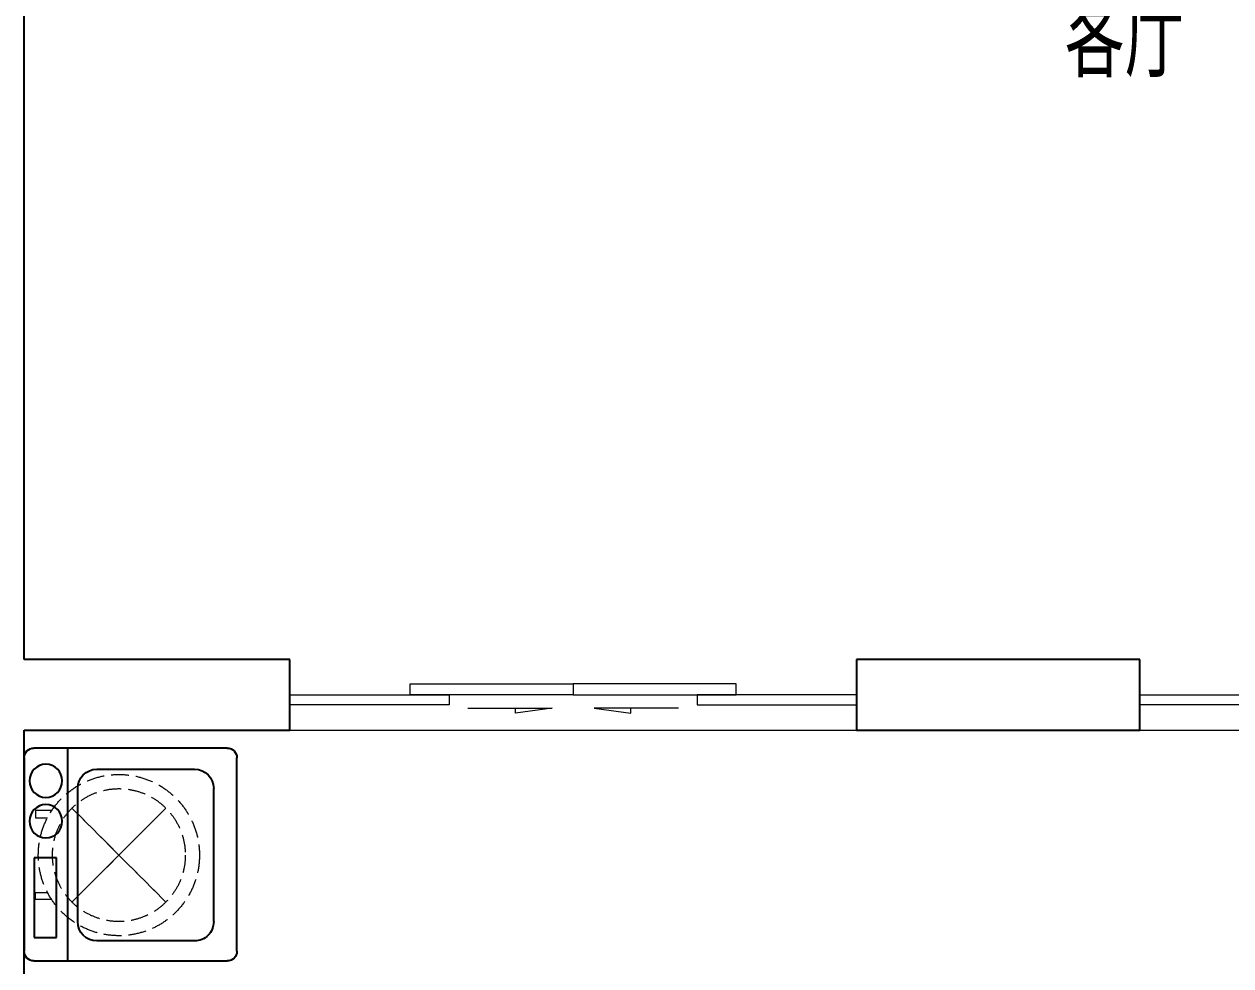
# Model space of a CAD drawing. Extents: x 3753737 to 4713801, y -857380 to 24339.
# Drawn here: x 4056713 to 4060120, y -711875 to -709217 of the extents above; entities that cross this region are included whole.
import ezdxf

# ---------------------------------------------------------------- set-up
doc = ezdxf.new("R2010")
doc.units = 0
doc.header["$LTSCALE"] = 1000
doc.header["$MEASUREMENT"] = 0
doc.linetypes.add('$1$DASH', pattern=[0.35, 0.25, -0.1])
doc.layers.get('0').update_dxf_attribs({"linetype": 'CONTINUOUS'})
for name, color, linetype in [('!!电气', 1, 'CONTINUOUS'), ('LVTRY', 252, 'CONTINUOUS'), ('WALL', 252, 'CONTINUOUS')]:
    doc.layers.add(name, color=color, linetype=linetype)
for name, color, linetype, lineweight in [('PUB_TEXT', 7, 'CONTINUOUS', 20), ('WINDOW', 146, 'CONTINUOUS', 20), ('平面-空调预留孔', 252, 'CONTINUOUS', 15), ('粉刷', 251, 'CONTINUOUS', 9)]:
    doc.layers.add(name, color=color, linetype=linetype, lineweight=lineweight)
doc.styles.get("Standard").update_dxf_attribs({"font": 'gbenor.shx', "bigfont": 'gbcbig.shx'})

# ---------------------------------------------------------------- blocks, each defined once
blk = doc.blocks.new('RECTANG')
for p, q in [((1, 1), (0, 1)), ((0, 1), (0, 0)), ((1, 0), (1, 1)), ((0, 0), (1, 0))]:
    blk.add_line(p, q)
blk = doc.blocks.new('洗衣机')
at = {"layer": 'LVTRY'}
for p, q in [((3791567.4, 243472.1), (3791021, 243472.1)), ((3791116.5, 243472.1), (3791116.5, 242871.5)), ((3790993.7, 243444.5), (3790993.7, 242899.1)), ((3791594.6, 242899.1), (3791594.6, 243444.5)), ((3791199, 243412.7), (3791474.9, 243412.7)), ((3791145.1, 242982.5), (3791145.1, 243358)), ((3791528.8, 243358), (3791528.8, 242982.5)), ((3791474.9, 242927.8), (3791199, 242927.8)), ((3791021, 242871.5), (3791567.4, 242871.5))]:
    blk.add_line(p, q, dxfattribs=at)
at = {"layer": 'LVTRY', "extrusion": (0, 0, -1)}
for centre, major_axis, start_param, end_param in [((3791021, 243444.5), (0, 27.6), -1.570796, 0), ((3791567.4, 243444.5), (0, 27.6), 0, 1.570796), ((3791055.1, 243379.8), (0, 46.9), 3.141593, 9.424778), ((3791199, 243358), (0, 54.7), 4.712389, 6.283185), ((3791474.9, 243358), (0, 54.7), 0, 1.570796), ((3791055.1, 243265.7), (0, 46.9), 3.141593, 9.424778), ((3791199, 242982.5), (0, 54.7), 3.141593, 4.712389), ((3791474.9, 242982.5), (0, 54.7), 1.570796, 3.141593), ((3791021, 242899.1), (0, 27.6), 3.141593, 4.712389), ((3791567.4, 242899.1), (0, 27.6), 1.570796, 3.141593)]:
    blk.add_ellipse(centre, major_axis=major_axis, ratio=0.986385, start_param=start_param, end_param=end_param, dxfattribs=at)
at = {"layer": 'LVTRY', "xscale": 63.25620569481588, "yscale": 224.5369532744355, "zscale": 64.12934308941763, "rotation": 180}
blk.add_blockref('RECTANG', (3791085.2, 243162.4), dxfattribs=at)
blk = doc.blocks.new('dnfhfn')
at = {"color": 252, "linetype": '$1$DASH', "ltscale": 0.2}
for p, q in [((101.9, 462.7, 0), (121.9, 462.7, 0)), ((101.9, 417.2, 0), (101.9, 462.7, 0)), ((121.9, 462.7, 0), (121.9, 429, 0)), ((353.1, 462.7, 0), (333.1, 462.7, 0)), ((333.1, 462.7, 0), (333.1, 429, 0)), ((353.1, 417.2, 0), (353.1, 462.7, 0))]:
    blk.add_line(p, q, dxfattribs=at)
at = {"color": 252, "linetype": '$1$DASH', "ltscale": 0.2, "elevation": 0}
for points in [[(94.9, 360.1), (94.9, 360.1), (360.1, 94.9), (360.1, 94.9)], [(360.1, 360.1), (94.9, 94.9), (94.9, 94.9), (360.1, 360.1)]]:
    blk.add_lwpolyline(points, close=True, dxfattribs=at)
at = {"color": 252, "linetype": '$1$DASH', "ltscale": 0.2}
for radius in [227.5, 187.5]:
    blk.add_circle((227.5, 227.5, 0), radius, dxfattribs=at)
blk = doc.blocks.new('$DorLib2D$00000138')
at = {"color": 0, "linetype": 'Continuous'}
for p, q in [((-0.2875, 0), (-0.2875, 0.1538)), ((-0.2875, 0.1538), (0, 0.1538)), ((0, 0.1538), (0, 0)), ((0.2875, 0.1538), (0, 0.1538)), ((0.2875, 0), (0.2875, 0.1538)), ((-0.5, -0.1399), (-0.5, 0)), ((-0.5, 0), (-0.2188, 0)), ((0, 0), (-0.2875, 0)), ((-0.2188, 0), (-0.2188, -0.1399)), ((0, 0), (0.2875, 0)), ((0.2188, 0), (0.2188, -0.1399)), ((0.5, 0), (0.2188, 0)), ((0.5, 0), (0.5, -0.1946)), ((0.5, -0.1399), (0.5, 0)), ((-0.2188, -0.1399), (-0.5, -0.1399)), ((0.2188, -0.1399), (0.5, -0.1399)), ((-0.1857, -0.186), (-0.037, -0.186)), ((-0.037, -0.186), (-0.1019, -0.2583)), ((-0.1019, -0.2583), (-0.1019, -0.186)), ((0.1857, -0.186), (0.037, -0.186)), ((0.037, -0.186), (0.1019, -0.2583)), ((0.1019, -0.2583), (0.1019, -0.186))]:
    blk.add_line(p, q, dxfattribs=at)
blk = doc.blocks.new('A$C5F341E43')
at = {"layer": 'WALL', "color": 252}
for p, q in [((15800, 1900), (15800, 4900)), ((16550.1, 1900), (15800, 1900)), ((16550.1, 1700), (16550.1, 1900)), ((18950, 1900), (18150.1, 1900)), ((18150.1, 1900), (18150.1, 1700)), ((18950, 1700), (18950, 1900)), ((15800, 1700), (16550.1, 1700)), ((15800, 700), (15800, 1700)), ((18150.1, 1700), (18950, 1700))]:
    blk.add_line(p, q, dxfattribs=at)
at = {"layer": 'WINDOW', "color": 252}
for p, q in [((16550.1, 1700), (18150.1, 1700)), ((18950, 1700), (21050, 1700))]:
    blk.add_line(p, q, dxfattribs=at)
at = {"layer": 'WINDOW', "color": 252, "yscale": 200, "rotation": 1.05571687412389e-09}
for p, xscale, zscale in [((17350.1, 1800), 1600, 1600), ((20000, 1800), 2100, 2100)]:
    blk.add_blockref('$DorLib2D$00000138', p, dxfattribs=dict(at, xscale=xscale, zscale=zscale))
at = {"layer": '平面-空调预留孔', "color": 252, "rotation": 89.99999999999304}
blk.add_blockref('dnfhfn', (16295.1, 1120.3, 0), dxfattribs=at)
at = {"layer": '粉刷', "color": 252}
blk.add_blockref('洗衣机', (-3775193.7, -241822.4), dxfattribs=at)
at = {"layer": 'PUB_TEXT', "color": 252}
blk.add_text('客厅', height=236.31, dxfattribs=at).set_placement((18737.1, 3542.5))

msp = doc.modelspace()

# ---------------------------------------------------------------- block references
at = {"layer": '!!电气'}
msp.add_blockref('A$C5F341E43', (4040913.4, -712910.2), dxfattribs=at)

doc.saveas('drawing.dxf')
